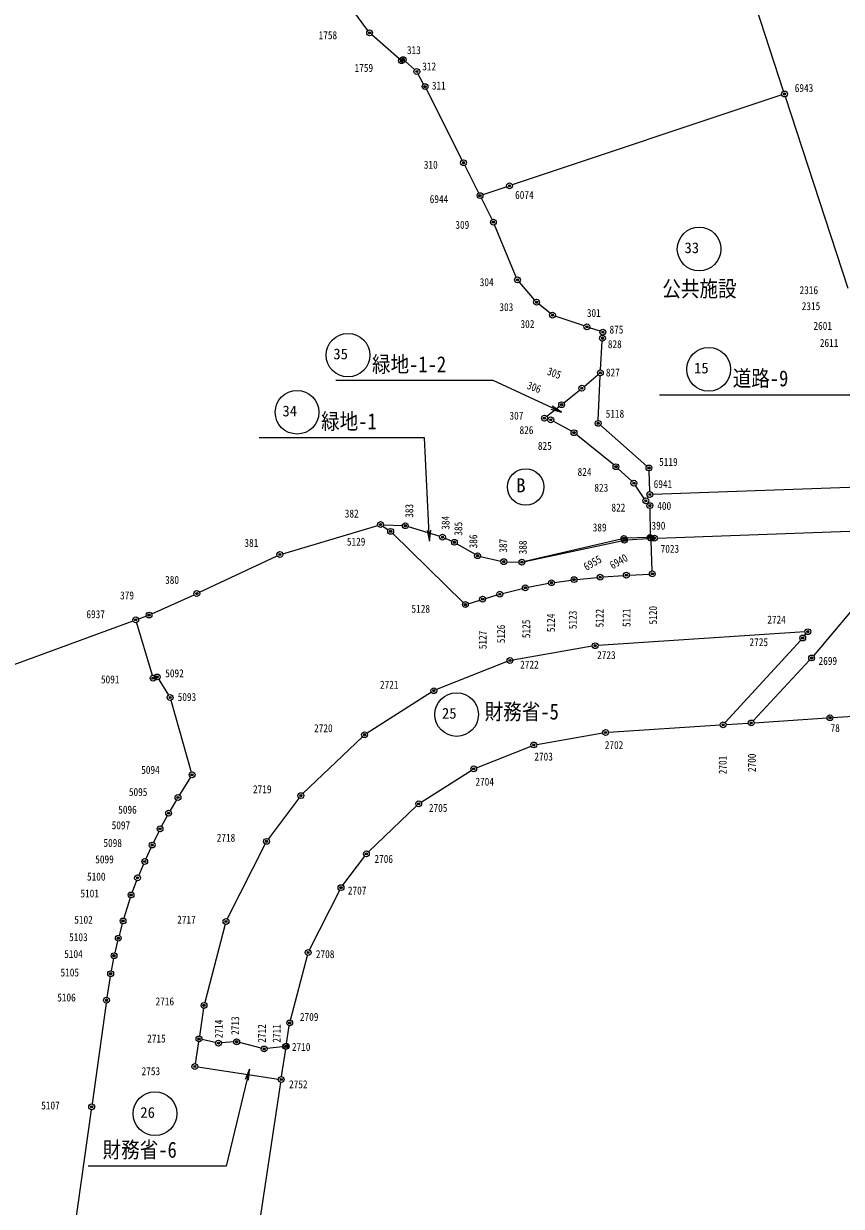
# Model space of a CAD drawing. Units: millimetres, scale not verified. Extents: x -26 to 817, y -26 to 570.
# Drawn here: x 121.5 to 233.9, y 242.6 to 405.2 of the extents above; entities that cross this region are included whole.
import ezdxf
from ezdxf.enums import TextEntityAlignment as Align

# ---------------------------------------------------------------- set-up
doc = ezdxf.new("R2010")
doc.units = ezdxf.units.MM
doc.header["$LTSCALE"] = 0.6
doc.header["$PDMODE"] = 32
doc.header["$PDSIZE"] = 0.3
for name, color, linetype, lineweight in [('0-0_0', 7, 'Continuous', 18), ('0-2_LAYER001', 3, 'Continuous', 18), ('0-5_LAYER004', 7, 'Continuous', 18), ('0-7_LAYER006', 2, 'Continuous', 18)]:
    doc.layers.add(name, color=color, linetype=linetype, lineweight=lineweight)
doc.styles.add('ＭＳ ゴシック', font='')
doc.styles.get('ＭＳ ゴシック').set_extended_font_data('MS Gothic')

# ---------------------------------------------------------------- blocks, each defined once
blk = doc.blocks.new('JEC-PLOTMK3')
at = {"layer": '0-0_0'}
blk.add_circle((0, 0), 0.5, dxfattribs=at)
blk.add_point((0, 0), dxfattribs=at)
blk = doc.blocks.new('JEC-CSTRNG14')
at = {"layer": '0-0_0'}
blk.add_circle((0, 0), 3, dxfattribs=at)
at = {"layer": '0-0_0', "style": 'ＭＳ ゴシック'}
blk.add_text('15', height=1.475, dxfattribs=at).set_placement((-2.0124, -1.0062), align=Align.BOTTOM_LEFT)
blk = doc.blocks.new('JEC-CSTRNG24')
at = {"layer": '0-0_0'}
blk.add_circle((0, 0), 3, dxfattribs=at)
at = {"layer": '0-0_0', "style": 'ＭＳ ゴシック'}
blk.add_text('25', height=1.475, dxfattribs=at).set_placement((-2.0124, -1.0062), align=Align.BOTTOM_LEFT)
blk = doc.blocks.new('JEC-CSTRNG25')
at = {"layer": '0-0_0'}
blk.add_circle((0, 0), 3, dxfattribs=at)
at = {"layer": '0-0_0', "style": 'ＭＳ ゴシック'}
blk.add_text('26', height=1.475, dxfattribs=at).set_placement((-2.0125, -1.0062), align=Align.BOTTOM_LEFT)
blk = doc.blocks.new('JEC-CSTRNG32')
at = {"layer": '0-0_0'}
blk.add_circle((0, 0), 3, dxfattribs=at)
at = {"layer": '0-0_0', "style": 'ＭＳ ゴシック'}
blk.add_text('33', height=1.475, dxfattribs=at).set_placement((-2.0124, -1.0062), align=Align.BOTTOM_LEFT)
blk = doc.blocks.new('JEC-CSTRNG33')
at = {"layer": '0-0_0'}
blk.add_circle((0, 0), 3, dxfattribs=at)
at = {"layer": '0-0_0', "style": 'ＭＳ ゴシック'}
blk.add_text('34', height=1.475, dxfattribs=at).set_placement((-2.0125, -1.0063), align=Align.BOTTOM_LEFT)
blk = doc.blocks.new('JEC-CSTRNG34')
at = {"layer": '0-0_0'}
blk.add_circle((0, 0), 3, dxfattribs=at)
at = {"layer": '0-0_0', "style": 'ＭＳ ゴシック'}
blk.add_text('35', height=1.475, dxfattribs=at).set_placement((-2.0124, -1.0062), align=Align.BOTTOM_LEFT)
blk = doc.blocks.new('JEC-CSTRNG42')
at = {"layer": '0-0_0'}
blk.add_circle((0, 0), 2.5, dxfattribs=at)
at = {"layer": '0-0_0', "style": 'ＭＳ ゴシック'}
blk.add_text('B', height=1.944, dxfattribs=at).set_placement((-1.3258, -1.3258), align=Align.BOTTOM_LEFT)

msp = doc.modelspace()

# ---------------------------------------------------------------- linework, layer by layer
at = {"layer": '0-2_LAYER001', "color": 7}
for points in [[(195.4247, 351.7505), (186.0768, 356.101), (164.4416, 356.101)], [(240.4277, 350.5557), (235.0189, 354.0832), (208.9155, 354.0832)], [(193.9593, 352.1567), (195.4247, 351.7505), (194.1702, 352.61)], [(177.3169, 334.0248), (176.6114, 348.2524), (153.9179, 348.2524)], [(176.9929, 335.5106), (177.3169, 334.0248), (177.4923, 335.5354)], [(152.5687, 261.4504), (149.3623, 248.1289), (130.4297, 248.1289)], [(152.4607, 259.9335), (152.5687, 261.4504), (151.9746, 260.0505)]]:
    msp.add_lwpolyline(points, dxfattribs=at)
at = {"layer": '0-7_LAYER006'}
for p, q in [((168.8423, 404.2236), (165.2423, 409.1497)), ((225.9699, 395.8788), (222.1448, 407.5645)), ((173.1589, 400.3416), (169.3798, 403.6377)), ((173.6923, 400.2246), (173.4603, 400.0786)), ((175.2635, 398.8482), (173.9932, 399.9611)), ((176.5044, 396.8656), (175.7562, 398.2337)), ((181.8058, 386.4136), (176.8769, 396.1577)), ((225.7149, 395.372), (188.6857, 383.0093)), ((234.8459, 368.7568), (226.2187, 395.1185)), ((184.0789, 381.8881), (182.1658, 385.6992)), ((187.9269, 382.7559), (184.6377, 381.6574)), ((185.9068, 378.2481), (184.4378, 381.1732)), ((189.2404, 370.3278), (186.2403, 377.5215)), ((191.7609, 367.1811), (189.6537, 369.6542)), ((193.9029, 365.3596), (192.3318, 366.6257)), ((198.5576, 363.6314), (194.593, 364.9798)), ((200.7435, 362.8892), (199.3151, 363.3741)), ((200.814, 357.5779), (201.0486, 361.5253)), ((201.0962, 362.3239), (201.0984, 362.3614)), ((198.5555, 355.3148), (200.4831, 356.9224)), ((200.5, 350.6262), (200.7726, 356.779)), ((195.7727, 353.0469), (197.9379, 354.8064)), ((193.4174, 351.1951), (195.1473, 352.5482)), ((193.5889, 350.8136), (193.4878, 350.8417)), ((196.8122, 349.1381), (194.3244, 350.5131)), ((207.1617, 344.3625), (200.7829, 349.9627)), ((202.6157, 344.5206), (197.473, 348.6926)), ((205.1009, 342.2843), (203.2218, 343.999)), ((207.5656, 340.8544), (207.4751, 343.6988)), ((206.8161, 339.9179), (205.6206, 341.6834)), ((241.6306, 341.6565), (207.9781, 340.4687)), ((207.3676, 340.1146), (207.2511, 339.9266)), ((207.2929, 339.2765), (207.3317, 339.2288)), ((207.5867, 338.5186), (207.6079, 334.9506)), ((157.1357, 332.3109), (170.197, 336.2044)), ((170.9123, 336.0954), (171.6404, 335.6058)), ((170.9799, 336.2996), (173.5868, 336.1756)), ((172.258, 335.1026), (181.9507, 325.6007)), ((174.3688, 336.0396), (178.7158, 334.7097)), ((208.6281, 334.463), (241.0486, 335.6283)), ((179.4647, 334.4322), (180.3579, 334.0411)), ((181.0705, 333.6803), (183.5681, 332.235)), ((203.6367, 334.3201), (190.4019, 331.2452)), ((190.4034, 331.2387), (203.6993, 334.0966)), ((207.2106, 334.535), (204.426, 334.4263)), ((204.4894, 334.208), (207.3713, 334.4053)), ((207.9081, 329.9444), (207.7826, 334.0328)), ((208.1701, 334.4466), (207.8286, 334.4347)), ((145.6944, 327.0046), (156.3902, 332.0266)), ((184.3045, 331.9464), (187.1302, 331.3069)), ((187.9202, 331.2084), (189.6125, 331.1649)), ((240.0991, 330.2283), (230.0736, 318.2909)), ((194.4645, 328.3775), (196.7781, 328.6978)), ((197.5725, 328.7904), (200.3621, 329.0549)), ((201.1592, 329.1219), (203.9554, 329.3273)), ((204.7538, 329.3777), (207.5209, 329.5236)), ((187.3624, 326.8556), (190.0843, 327.5357)), ((190.8652, 327.708), (193.6755, 328.2473)), ((139.1411, 324.0488), (144.9676, 326.6705)), ((182.618, 325.4403), (184.2207, 325.9429)), ((184.9861, 326.1753), (186.5905, 326.646)), ((137.3221, 323.3538), (138.4006, 323.7475)), ((94.8241, 307.8438), (136.5706, 323.0795)), ((137.0603, 322.8332), (139.2123, 315.596)), ((228.8932, 321.5664), (200.4695, 319.6969)), ((217.9267, 309.0955), (228.322, 320.4318)), ((228.8438, 321.0377), (229.0409, 321.2816)), ((199.6763, 319.602), (188.7624, 317.7013)), ((187.9966, 317.485), (178.2781, 313.6263)), ((229.544, 317.6917), (221.7867, 309.3476)), ((139.7109, 315.3225), (139.5017, 315.2627)), ((140.0998, 315.0344), (141.4549, 312.8869)), ((141.7777, 312.1639), (144.579, 302.3054)), ((177.5687, 313.2642), (168.726, 307.6471)), ((232.7275, 309.7948), (255.6692, 311.3004)), ((218.0555, 308.8269), (221.1152, 309.0284)), ((221.9135, 309.081), (231.9292, 309.7423)), ((192.0384, 306.0913), (201.1043, 307.67)), ((201.8975, 307.7649), (217.2572, 308.7744)), ((168.0993, 307.1561), (159.9253, 299.3352)), ((183.7581, 302.8922), (191.2725, 305.8751)), ((176.1639, 298.1552), (183.0487, 302.5301)), ((144.4769, 301.5811), (142.9637, 299.1502)), ((142.5467, 298.4676), (141.668, 297.0017)), ((159.3962, 298.7387), (155.1604, 293.0946)), ((168.9314, 291.3451), (175.5373, 297.6641)), ((141.2714, 296.3071), (140.4812, 294.8521)), ((140.1152, 294.141), (139.3795, 292.6303)), ((139.0396, 291.9061), (138.347, 290.3732)), ((154.7397, 292.4178), (149.529, 282.1255)), ((138.0216, 289.6423), (137.355, 288.1229)), ((165.3904, 286.7346), (168.4023, 290.7487)), ((137.0528, 287.3825), (136.4478, 285.7828)), ((136.1887, 285.0263), (135.3239, 282.215)), ((160.815, 277.8495), (164.9697, 286.0578)), ((135.0992, 281.4473), (134.6535, 279.844)), ((149.2471, 281.3816), (146.4335, 270.6216)), ((134.4527, 279.0698), (134.062, 277.4475)), ((133.8939, 276.6656), (133.5748, 274.9816)), ((158.2055, 268.2056), (160.5331, 277.1057)), ((133.4378, 274.1936), (132.9849, 271.3317)), ((132.8674, 270.5404), (130.9453, 256.6868)), ((146.2728, 269.8391), (145.6978, 266.0182)), ((157.68, 265.0042), (158.0447, 267.4231)), ((145.579, 265.2271), (145.1277, 262.2202)), ((147.9195, 265.124), (146.0291, 265.5372)), ((150.4136, 265.2051), (148.7091, 265.0702)), ((154.1974, 264.3482), (151.1992, 265.1351)), ((157.1269, 264.5372), (154.9817, 264.2921)), ((156.9956, 260.4362), (157.5611, 264.213)), ((157.6203, 264.6086), (157.5243, 264.5826)), ((145.4639, 261.7652), (156.5408, 260.1001)), ((149.9175, 213.1102), (156.8772, 259.645)), ((130.8338, 255.8946), (128.0008, 236.0346))]:
    msp.add_line(p, q, dxfattribs=at)

# ---------------------------------------------------------------- block references
at = {"layer": '0-2_LAYER001'}
for name, p in [('JEC-CSTRNG32', (214.3597, 374.1894)), ('JEC-CSTRNG34', (166.1092, 359.601)), ('JEC-CSTRNG14', (215.672, 357.6609)), ('JEC-CSTRNG33', (159.1147, 351.7524)), ('JEC-CSTRNG42', (190.5258, 341.4842)), ('JEC-CSTRNG24', (181.0342, 310.2057)), ('JEC-CSTRNG25', (139.5907, 255.3431))]:
    msp.add_blockref(name, p, dxfattribs=at)
at = {"layer": '0-5_LAYER004', "xscale": 0.8, "yscale": 0.8}
for p in [(169.0783, 403.9006), (173.4603, 400.0786), (173.6923, 400.2246), (175.5643, 398.5846), (176.6963, 396.5146), (226.0943, 395.4986), (181.9863, 386.0566), (188.3063, 382.8826), (184.2583, 381.5306), (186.0863, 377.8906), (189.3943, 369.9586), (192.0203, 366.8766), (194.2143, 365.1086), (198.9363, 363.5026), (201.1223, 362.7607), (201.0723, 361.9247), (200.7903, 357.1786), (198.2483, 355.0586), (195.4623, 352.7946), (193.1023, 350.9486), (193.9743, 350.7066), (200.4823, 350.2266), (197.1623, 348.9446), (202.9263, 344.2686), (207.4623, 344.0986), (205.3963, 342.0146), (207.0403, 339.5866), (207.5783, 340.4547), (207.5843, 338.9186), (170.5803, 336.3186), (173.9863, 336.1566), (171.9723, 335.3826), (179.0983, 334.5927), (207.6103, 334.5506), (180.7243, 333.8806), (204.0263, 334.4106), (204.0903, 334.1806), (207.7703, 334.4326), (208.2283, 334.4486), (156.7523, 332.1966), (183.9143, 332.0346), (187.5203, 331.2186), (190.0123, 331.1546), (194.0683, 328.3226), (197.1743, 328.7526), (200.7603, 329.0927), (204.3543, 329.3566), (207.9203, 329.5446), (145.3323, 326.8346), (186.9743, 326.7586), (190.4723, 327.6326), (182.2363, 325.3206), (184.6023, 326.0627), (136.9463, 323.2166), (138.7763, 323.8846), (229.2923, 321.5927), (228.5923, 320.7266), (200.0703, 319.6706), (188.3683, 317.6326), (229.8163, 317.9846), (139.3263, 315.2126), (139.8863, 315.3727), (177.9063, 313.4786), (141.6683, 312.5486), (217.6563, 308.8006), (221.5143, 309.0546), (232.3283, 309.7686), (168.3883, 307.4326), (201.4983, 307.7386), (191.6443, 306.0226), (183.3863, 302.7446), (144.6883, 301.9206), (142.7523, 298.8106), (159.6363, 299.0586), (175.8263, 297.9406), (141.4623, 296.6586), (140.2903, 294.5006), (139.2043, 292.2706), (154.9203, 292.7746), (168.6423, 291.0686), (138.1823, 290.0086), (137.1943, 287.7567), (165.1503, 286.4146), (136.3063, 285.4086), (135.2063, 281.8326), (149.3483, 281.7686), (134.5463, 279.4586), (133.9683, 277.0586), (160.6343, 277.4926), (133.5003, 274.5886), (132.9223, 270.9366), (146.3323, 270.2346), (158.1043, 267.8186), (145.6383, 265.6227), (148.3103, 265.0386), (150.8123, 265.2366), (157.5243, 264.5826), (157.6203, 264.6086), (154.5843, 264.2466), (145.0683, 261.8246), (156.9363, 260.0406), (130.8903, 256.2906)]:
    msp.add_blockref('JEC-PLOTMK3', p, dxfattribs=at)

# ---------------------------------------------------------------- texts
at = {"layer": '0-5_LAYER004', "style": 'ＭＳ ゴシック', "width": 0.85}
for s, p in [('1758', (162.074, 402.6962)), ('313', (174.2055, 400.6523)), ('1759', (167.0191, 398.2128)), ('312', (176.3153, 398.4106)), ('311', (177.634, 395.7734)), ('6943', (227.4943, 395.4486)), ('310', (176.5294, 384.8948)), ('6074', (189.073, 380.7411)), ('6944', (177.337, 380.1807)), ('309', (180.8644, 376.6369)), ('304', (184.2106, 368.7581)), ('2316', (228.1603, 367.6621)), ('303', (186.9138, 365.3297)), ('301', (198.9297, 364.5221)), ('2315', (228.4533, 365.4639)), ('302', (189.8145, 363.0056)), ('2601', (230.0653, 362.7528)), ('875', (202.0447, 362.2474)), ('828', (201.814, 360.2365)), ('2611', (230.9446, 360.4081)), ('827', (201.5503, 356.3466)), ('307', (188.2983, 350.4045)), ('5118', (201.5177, 350.6809)), ('826', (189.6829, 348.4255)), ('825', (192.205, 346.2553)), ('5119', (208.8623, 344.0486)), ('824', (197.6598, 342.6775)), ('823', (199.9636, 340.5073)), ('6941', (208.1106, 341.0011)), ('382', (165.6641, 336.9587)), ('822', (202.3087, 337.7787)), ('400', (208.6051, 338.0013)), ('390', (207.8139, 335.2981)), ('389', (199.7374, 335.0426)), ('381', (151.8817, 332.9243)), ('5129', (165.9574, 333.0876)), ('7023', (209.0666, 332.1086)), ('380', (140.9837, 327.8299)), ('379', (134.7931, 325.7019)), ('5128', (174.8363, 323.8706)), ('6937', (130.1655, 323.1225)), ('2724', (223.7281, 322.3749)), ('2725', (221.2814, 319.2752)), ('2723', (200.3396, 317.4986)), ('2722', (189.7683, 316.1826)), ('2699', (230.7695, 316.7048)), ('5091', (132.1646, 314.159)), ('5092', (140.9991, 314.9973)), ('2721', (170.5063, 313.4286)), ('5093', (142.708, 311.7408)), ('2720', (161.4531, 307.4525)), ('78', (232.4223, 307.4813)), ('2702', (201.3949, 305.132)), ('2703', (191.718, 303.5521)), ('5094', (137.6982, 301.7253)), ('2704', (183.621, 300.0961)), ('5095', (136.0055, 298.6784)), ('2719', (153.0599, 299.0593)), ('5096', (134.5384, 296.2521)), ('2705', (177.2263, 296.4906)), ('5097', (133.6357, 294.108)), ('5098', (132.5072, 291.6817)), ('2718', (148.0734, 292.3941)), ('5099', (131.3787, 289.4247)), ('2706', (169.7476, 289.4811)), ('5100', (130.2502, 287.0549)), ('5101', (129.3474, 284.7414)), ('2707', (166.0941, 285.1364)), ('5102', (128.501, 281.1303)), ('2717', (142.6425, 281.1373)), ('5103', (127.7957, 278.7322)), ('5104', (127.1186, 276.4188)), ('2708', (161.7, 276.3976)), ('5105', (126.6108, 273.8797)), ('5106', (126.1594, 270.4377)), ('2716', (139.6731, 269.9017)), ('2709', (159.5043, 267.7686)), ('2715', (138.5164, 264.7953)), ('2710', (158.4062, 263.6385)), ('2753', (137.7547, 260.3095)), ('2752', (158.0112, 258.5039)), ('5107', (123.9588, 255.598))]:
    msp.add_text(s, height=1.1, dxfattribs=at).set_placement(p, align=Align.BOTTOM_LEFT)
for s, rotation, p in [('305', 340, (193.2538, 356.6407)), ('306', 340, (190.4906, 354.7005)), ('383', 90, (175.4007, 337.252)), ('384', 90, (180.3862, 335.6097)), ('385', 90, (182.1459, 334.7885)), ('386', 90, (184.1987, 333.0453)), ('387', 90, (188.3045, 332.4587)), ('388', 90, (191.0026, 332.2241)), ('6955', 30, (199.0451, 329.661)), ('6940', 30, (202.6383, 329.8588)), ('5124', 90, (194.8737, 321.5328)), ('5123', 90, (197.8651, 321.9433)), ('5122', 90, (201.5603, 322.178)), ('5121', 90, (205.2555, 322.2366)), ('5120', 90, (208.892, 322.5885)), ('5126', 90, (188.0112, 320.0078)), ('5125', 90, (191.4718, 320.7116)), ('5127', 90, (185.4891, 319.1866)), ('2701', 90, (218.4737, 302.0002)), ('2700', 90, (222.4806, 302.3026)), ('2714', 90, (149.2279, 265.7263)), ('2713', 90, (151.4849, 266.1777)), ('2712', 90, (155.1525, 265.1056)), ('2711', 90, (157.1838, 265.1056))]:
    msp.add_text(s, height=1.1, rotation=rotation, dxfattribs=at).set_placement(p, align=Align.BOTTOM_LEFT)
at = {"layer": '0-7_LAYER006', "color": 7, "style": 'ＭＳ ゴシック', "width": 0.85}
for s, p in [('公共施設', (209.3043, 366.9766)), ('緑地-1-2', (169.4092, 356.601)), ('道路-9', (218.972, 354.6609)), ('緑地-1', (162.4147, 348.7524)), ('財務省-5', (184.8893, 308.8564)), ('財務省-6', (132.396, 248.6289))]:
    msp.add_text(s, height=2.199, dxfattribs=at).set_placement(p, align=Align.BOTTOM_LEFT)

doc.saveas('drawing.dxf')
